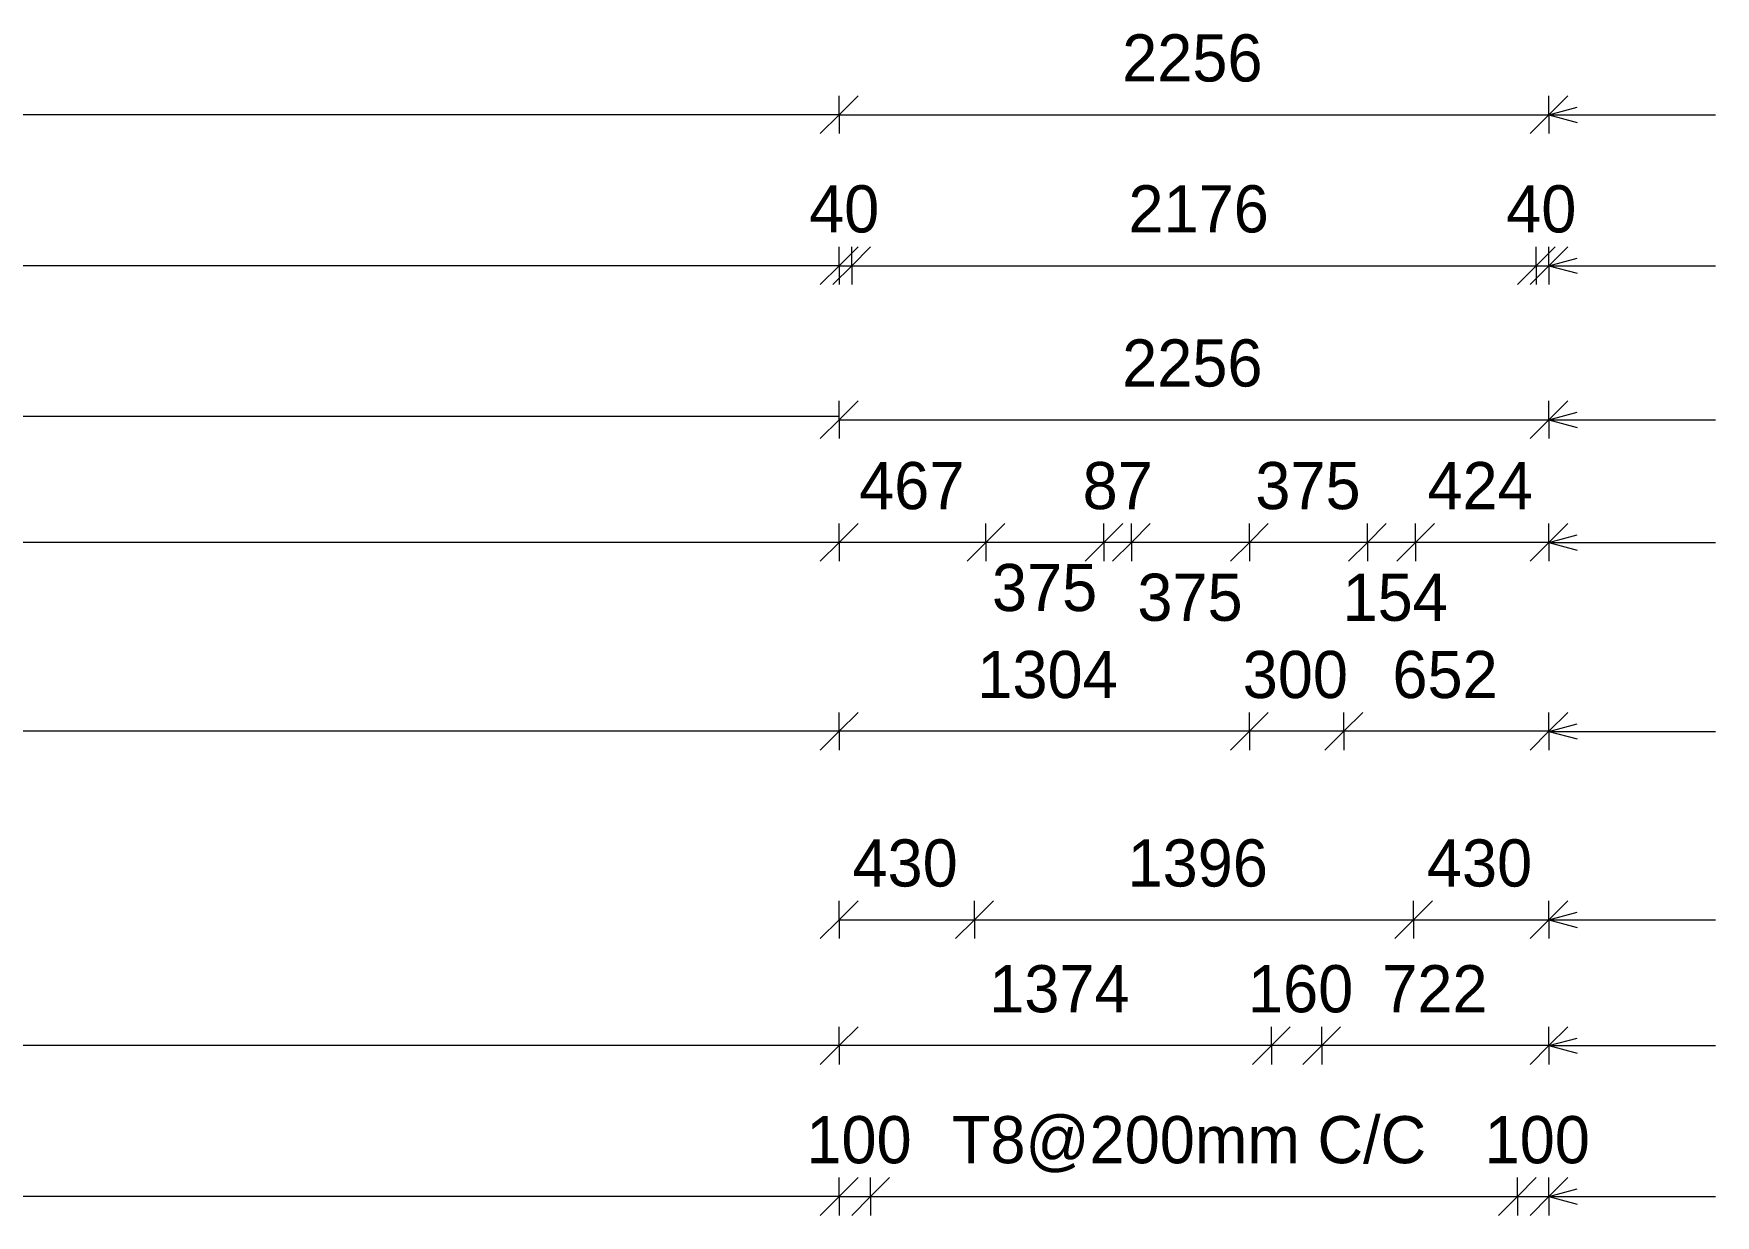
# Model space of a CAD drawing. Header units: millimetres. Extents: x -1213 to 19667, y -2591 to 13692.
# Drawn here: x 2950 to 8296, y 9934 to 13692 of the extents above; entities that cross this region are included whole.
import ezdxf

# ---------------------------------------------------------------- set-up
doc = ezdxf.new("R2010")
doc.units = ezdxf.units.MM
for name, color, linetype, lineweight in [('A-ANNO-DIMS', 211, 'Continuous', 9), ('A-ANNO-DIMS-60', 211, 'Continuous', 9), ('A-DETL-MBND', 5, 'Continuous', 18), ('A-DETL-THIN', 151, 'Continuous', 18), ('G-ANNO-TEXT', 231, 'Continuous', 9)]:
    doc.layers.add(name, color=color, linetype=linetype, lineweight=lineweight)
doc.styles.add('Nirmala UI Semilight', font='NirmalaS.ttf', dxfattribs={"height": 150})
doc.dimstyles.new('Arrow_Filled_-_2_5_NI_UI', dxfattribs={"dimscale": 304.8, "dimtxt": 157.104592, "dimasz": 0.393701, "dimexe": 0.19685, "dimexo": 0.0625, "dimgap": 0.19685, "dimtad": 1, "dimdec": 4, "dimzin": 0, "dimdsep": 46, "dimtxsty": 'Nirmala UI Semilight', "dimblk1": 'OBLIQUE', "dimblk2": 'OBLIQUE', "dimsah": 1, "dimcen": 0.09, "dimazin": 0, "dimtfac": 1, "dimtdec": 4, "dimtix": 1, "dimtmove": 0, "dimatfit": 3, "dimfxl": 0.19685, "dimfxlon": 1, "dimtvp": 1, "dimtolj": 1, "dimtzin": 0, "dimarcsym": 2})
doc.dimstyles.new('Arrow_Filled_-_2_5_NI_UI_1', dxfattribs={"dimscale": 304.8, "dimtxt": 157.104592, "dimasz": 0.393701, "dimexe": 0.19685, "dimexo": 0.0625, "dimgap": 0.19685, "dimtad": 1, "dimdec": 4, "dimzin": 0, "dimdsep": 46, "dimtxsty": 'Nirmala UI Semilight', "dimblk1": 'OBLIQUE', "dimblk2": 'OBLIQUE', "dimsah": 1, "dimcen": 0.09, "dimazin": 0, "dimtfac": 1, "dimtdec": 4, "dimtix": 1, "dimtmove": 2, "dimatfit": 3, "dimfxl": 0.19685, "dimfxlon": 1, "dimtvp": 1, "dimtolj": 1, "dimtzin": 0, "dimarcsym": 2})

# ---------------------------------------------------------------- blocks, each defined once
blk = doc.blocks.new('DIMBLOCK15-Elevation Front')
at = {"layer": 'A-ANNO-DIMS-60'}
for p, q in [((5510.6, 13434.3), (5570.6, 13494.3)), ((5510.6, 13434.3), (5510.6, 13494.3)), ((7766.6, 13434.3), (7826.6, 13494.3)), ((7766.6, 13434.3), (7766.6, 13494.3)), ((5510.6, 13434.3), (5450.6, 13374.3)), ((5510.6, 13434.3), (7766.6, 13434.3)), ((5510.6, 13434.3), (5510.6, 13374.3)), ((7766.6, 13434.3), (7706.6, 13374.3)), ((7766.6, 13434.3), (7766.6, 13374.3))]:
    blk.add_line(p, q, dxfattribs=at)
at = {"layer": 'A-ANNO-DIMS-60', "color": 0, "insert": (6410.1, 13690), "char_height": 150, "width": 548.438, "attachment_point": 1, "line_spacing_factor": 1.142579, "style": 'Nirmala UI Semilight'}
blk.add_mtext('2256', dxfattribs=at)
blk = doc.blocks.new('_Oblique')
at = {"color": 0, "linetype": 'ByBlock', "lineweight": -2}
blk.add_line((-0.5, -0.5), (0.5, 0.5), dxfattribs=at)
blk = doc.blocks.new('DIMBLOCK16-Elevation Front')
at = {"layer": 'A-ANNO-DIMS-60'}
for p, q in [((5510.6, 12954.3), (5570.6, 13014.3)), ((5510.6, 12954.3), (5510.6, 13014.3)), ((5550.6, 12954.3), (5610.6, 13014.3)), ((5550.6, 12954.3), (5550.6, 13014.3)), ((5510.6, 12954.3), (5450.6, 12894.3)), ((5550.6, 12954.3), (5490.6, 12894.3)), ((5510.6, 12954.3), (5550.6, 12954.3)), ((5510.6, 12954.3), (5510.6, 12894.3)), ((5550.6, 12954.3), (5550.6, 12894.3))]:
    blk.add_line(p, q, dxfattribs=at)
at = {"layer": 'A-ANNO-DIMS-60', "color": 0, "insert": (5414.9, 13210), "char_height": 150, "width": 277.647, "attachment_point": 1, "line_spacing_factor": 1.142579, "style": 'Nirmala UI Semilight'}
blk.add_mtext('40', dxfattribs=at)
blk = doc.blocks.new('DIMBLOCK17-Elevation Front')
at = {"layer": 'A-ANNO-DIMS-60'}
for p, q in [((5550.6, 12954.3), (5610.6, 13014.3)), ((5550.6, 12954.3), (5550.6, 13014.3)), ((7726.6, 12954.3), (7786.6, 13014.3)), ((7726.6, 12954.3), (7726.6, 13014.3)), ((5550.6, 12954.3), (5490.6, 12894.3)), ((5550.6, 12954.3), (7726.6, 12954.3)), ((5550.6, 12954.3), (5550.6, 12894.3)), ((7726.6, 12954.3), (7666.6, 12894.3)), ((7726.6, 12954.3), (7726.6, 12894.3))]:
    blk.add_line(p, q, dxfattribs=at)
at = {"layer": 'A-ANNO-DIMS-60', "color": 0, "insert": (6430, 13210), "char_height": 150, "width": 500.45, "attachment_point": 1, "line_spacing_factor": 1.142579, "style": 'Nirmala UI Semilight'}
blk.add_mtext('2176', dxfattribs=at)
blk = doc.blocks.new('DIMBLOCK18-Elevation Front')
at = {"layer": 'A-ANNO-DIMS-60'}
for p, q in [((7726.6, 12954.3), (7786.6, 13014.3)), ((7726.6, 12954.3), (7726.6, 13014.3)), ((7766.6, 12954.3), (7826.6, 13014.3)), ((7766.6, 12954.3), (7766.6, 13014.3)), ((7726.6, 12954.3), (7666.6, 12894.3)), ((7766.6, 12954.3), (7706.6, 12894.3)), ((7726.6, 12954.3), (7766.6, 12954.3)), ((7726.6, 12954.3), (7726.6, 12894.3)), ((7766.6, 12954.3), (7766.6, 12894.3))]:
    blk.add_line(p, q, dxfattribs=at)
at = {"layer": 'A-ANNO-DIMS-60', "color": 0, "insert": (7630.9, 13210), "char_height": 150, "width": 277.647, "attachment_point": 1, "line_spacing_factor": 1.142579, "style": 'Nirmala UI Semilight'}
blk.add_mtext('40', dxfattribs=at)
blk = doc.blocks.new('DIMBLOCK19-Elevation Front')
at = {"layer": 'A-ANNO-DIMS-60'}
for p, q in [((5510.6, 10874.3), (5570.6, 10934.3)), ((5510.6, 10874.3), (5510.6, 10934.3)), ((5940.6, 10874.3), (6000.6, 10934.3)), ((5940.6, 10874.3), (5940.6, 10934.3)), ((5510.6, 10874.3), (5450.6, 10814.3)), ((5510.6, 10874.3), (5940.6, 10874.3)), ((5510.6, 10874.3), (5510.6, 10814.3)), ((5940.6, 10874.3), (5880.6, 10814.3)), ((5940.6, 10874.3), (5940.6, 10814.3))]:
    blk.add_line(p, q, dxfattribs=at)
at = {"layer": 'A-ANNO-DIMS-60', "color": 0, "insert": (5552.8, 11130), "char_height": 150, "width": 414.756, "attachment_point": 1, "line_spacing_factor": 1.142579, "style": 'Nirmala UI Semilight'}
blk.add_mtext('430', dxfattribs=at)
blk = doc.blocks.new('DIMBLOCK20-Elevation Front')
at = {"layer": 'A-ANNO-DIMS-60'}
for p, q in [((5940.6, 10874.3), (6000.6, 10934.3)), ((5940.6, 10874.3), (5940.6, 10934.3)), ((7336.6, 10874.3), (7396.6, 10934.3)), ((7336.6, 10874.3), (7336.6, 10934.3)), ((5940.6, 10874.3), (5880.6, 10814.3)), ((5940.6, 10874.3), (7336.6, 10874.3)), ((5940.6, 10874.3), (5940.6, 10814.3)), ((7336.6, 10874.3), (7276.6, 10814.3)), ((7336.6, 10874.3), (7336.6, 10814.3))]:
    blk.add_line(p, q, dxfattribs=at)
at = {"layer": 'A-ANNO-DIMS-60', "color": 0, "insert": (6427.2, 11130), "char_height": 150, "width": 507.305, "attachment_point": 1, "line_spacing_factor": 1.142579, "style": 'Nirmala UI Semilight'}
blk.add_mtext('1396', dxfattribs=at)
blk = doc.blocks.new('DIMBLOCK21-Elevation Front')
at = {"layer": 'A-ANNO-DIMS-60'}
for p, q in [((7336.6, 10874.3), (7396.6, 10934.3)), ((7336.6, 10874.3), (7336.6, 10934.3)), ((7766.6, 10874.3), (7826.6, 10934.3)), ((7766.6, 10874.3), (7766.6, 10934.3)), ((7336.6, 10874.3), (7276.6, 10814.3)), ((7336.6, 10874.3), (7766.6, 10874.3)), ((7336.6, 10874.3), (7336.6, 10814.3)), ((7766.6, 10874.3), (7706.6, 10814.3)), ((7766.6, 10874.3), (7766.6, 10814.3))]:
    blk.add_line(p, q, dxfattribs=at)
at = {"layer": 'A-ANNO-DIMS-60', "color": 0, "insert": (7378.8, 11130), "char_height": 150, "width": 414.756, "attachment_point": 1, "line_spacing_factor": 1.142579, "style": 'Nirmala UI Semilight'}
blk.add_mtext('430', dxfattribs=at)
blk = doc.blocks.new('DIMBLOCK22-Elevation Front')
at = {"layer": 'A-ANNO-DIMS-60'}
for p, q in [((5510.6, 12464.3), (5570.6, 12524.3)), ((5510.6, 12464.3), (5510.6, 12524.3)), ((7766.6, 12464.3), (7826.6, 12524.3)), ((7766.6, 12464.3), (7766.6, 12524.3)), ((5510.6, 12464.3), (5450.6, 12404.3)), ((5510.6, 12464.3), (7766.6, 12464.3)), ((5510.6, 12464.3), (5510.6, 12404.3)), ((7766.6, 12464.3), (7706.6, 12404.3)), ((7766.6, 12464.3), (7766.6, 12404.3))]:
    blk.add_line(p, q, dxfattribs=at)
at = {"layer": 'A-ANNO-DIMS-60', "color": 0, "insert": (6410.1, 12720), "char_height": 150, "width": 548.438, "attachment_point": 1, "line_spacing_factor": 1.142579, "style": 'Nirmala UI Semilight'}
blk.add_mtext('2256', dxfattribs=at)
blk = doc.blocks.new('DIMBLOCK23-Elevation Front')
at = {"layer": 'A-ANNO-DIMS-60'}
for p, q in [((5510.6, 9994.3), (5570.6, 10054.3)), ((5510.6, 9994.3), (5510.6, 10054.3)), ((5610.6, 9994.3), (5670.6, 10054.3)), ((5610.6, 9994.3), (5610.6, 10054.3)), ((5510.6, 9994.3), (5450.6, 9934.3)), ((5510.6, 9994.3), (5610.6, 9994.3)), ((5510.6, 9994.3), (5510.6, 9934.3)), ((5610.6, 9994.3), (5550.6, 9934.3)), ((5610.6, 9994.3), (5610.6, 9934.3))]:
    blk.add_line(p, q, dxfattribs=at)
at = {"layer": 'A-ANNO-DIMS-60', "color": 0, "insert": (5406.3, 10250), "char_height": 150, "width": 370.196, "attachment_point": 1, "line_spacing_factor": 1.142579, "style": 'Nirmala UI Semilight'}
blk.add_mtext('100', dxfattribs=at)
blk = doc.blocks.new('DIMBLOCK24-Elevation Front')
at = {"layer": 'A-ANNO-DIMS-60'}
for p, q in [((5610.6, 9994.3), (5670.6, 10054.3)), ((5610.6, 9994.3), (5610.6, 10054.3)), ((7666.6, 9994.3), (7726.6, 10054.3)), ((7666.6, 9994.3), (7666.6, 10054.3)), ((5610.6, 9994.3), (5550.6, 9934.3)), ((5610.6, 9994.3), (7666.6, 9994.3)), ((5610.6, 9994.3), (5610.6, 9934.3)), ((7666.6, 9994.3), (7606.6, 9934.3)), ((7666.6, 9994.3), (7666.6, 9934.3))]:
    blk.add_line(p, q, dxfattribs=at)
at = {"layer": 'A-ANNO-DIMS-60', "color": 0, "insert": (5868.8, 10250), "char_height": 150, "width": 1847.55, "attachment_point": 1, "line_spacing_factor": 1.142579, "style": 'Nirmala UI Semilight'}
blk.add_mtext('T8@200mm C/C', dxfattribs=at)
blk = doc.blocks.new('DIMBLOCK25-Elevation Front')
at = {"layer": 'A-ANNO-DIMS-60'}
for p, q in [((7666.6, 9994.3), (7726.6, 10054.3)), ((7666.6, 9994.3), (7666.6, 10054.3)), ((7766.6, 9994.3), (7826.6, 10054.3)), ((7766.6, 9994.3), (7766.6, 10054.3)), ((7666.6, 9994.3), (7606.6, 9934.3)), ((7666.6, 9994.3), (7766.6, 9994.3)), ((7666.6, 9994.3), (7666.6, 9934.3)), ((7766.6, 9994.3), (7706.6, 9934.3)), ((7766.6, 9994.3), (7766.6, 9934.3))]:
    blk.add_line(p, q, dxfattribs=at)
at = {"layer": 'A-ANNO-DIMS-60', "color": 0, "insert": (7562.3, 10250), "char_height": 150, "width": 370.196, "attachment_point": 1, "line_spacing_factor": 1.142579, "style": 'Nirmala UI Semilight'}
blk.add_mtext('100', dxfattribs=at)
blk = doc.blocks.new('DIMBLOCK90-Elevation Front')
at = {"layer": 'A-ANNO-DIMS-60'}
for p, q in [((7114.8, 11473.6), (7174.8, 11533.6)), ((7114.8, 11473.6), (7114.8, 11533.6)), ((7766.6, 11473.6), (7826.6, 11533.6)), ((7766.6, 11473.6), (7766.6, 11533.6)), ((7114.8, 11473.6), (7054.8, 11413.6)), ((7766.6, 11473.6), (7114.8, 11473.6)), ((7114.8, 11473.6), (7114.8, 11413.6)), ((7766.6, 11473.6), (7706.6, 11413.6)), ((7766.6, 11473.6), (7766.6, 11413.6))]:
    blk.add_line(p, q, dxfattribs=at)
at = {"layer": 'A-ANNO-DIMS-60', "color": 0, "insert": (7269.3, 11729.3), "char_height": 150, "width": 411.328, "attachment_point": 1, "line_spacing_factor": 1.142579, "style": 'Nirmala UI Semilight'}
blk.add_mtext('652', dxfattribs=at)
blk = doc.blocks.new('DIMBLOCK91-Elevation Front')
at = {"layer": 'A-ANNO-DIMS-60'}
for p, q in [((6814.6, 11473.6), (6874.6, 11533.6)), ((6814.6, 11473.6), (6814.6, 11533.6)), ((7114.8, 11473.6), (7174.8, 11533.6)), ((7114.8, 11473.6), (7114.8, 11533.6)), ((6814.6, 11473.6), (6754.6, 11413.6)), ((7114.8, 11473.6), (6814.6, 11473.6)), ((6814.6, 11473.6), (6814.6, 11413.6)), ((7114.8, 11473.6), (7054.8, 11413.6)), ((7114.8, 11473.6), (7114.8, 11413.6))]:
    blk.add_line(p, q, dxfattribs=at)
at = {"layer": 'A-ANNO-DIMS-60', "color": 0, "insert": (6793.3, 11729.3), "char_height": 150, "width": 411.328, "attachment_point": 1, "line_spacing_factor": 1.142579, "style": 'Nirmala UI Semilight'}
blk.add_mtext('300', dxfattribs=at)
blk = doc.blocks.new('DIMBLOCK92-Elevation Front')
at = {"layer": 'A-ANNO-DIMS-60'}
for p, q in [((5510.6, 11473.6), (5570.6, 11533.6)), ((5510.6, 11473.6), (5510.6, 11533.6)), ((6814.6, 11473.6), (6874.6, 11533.6)), ((6814.6, 11473.6), (6814.6, 11533.6)), ((5510.6, 11473.6), (5450.6, 11413.6)), ((6814.6, 11473.6), (5510.6, 11473.6)), ((5510.6, 11473.6), (5510.6, 11413.6)), ((6814.6, 11473.6), (6754.6, 11413.6)), ((6814.6, 11473.6), (6814.6, 11413.6))]:
    blk.add_line(p, q, dxfattribs=at)
at = {"layer": 'A-ANNO-DIMS-60', "color": 0, "insert": (5949.8, 11729.3), "char_height": 150, "width": 510.733, "attachment_point": 1, "line_spacing_factor": 1.142579, "style": 'Nirmala UI Semilight'}
blk.add_mtext('1304', dxfattribs=at)
blk = doc.blocks.new('DIMBLOCK93-Elevation Front')
at = {"layer": 'A-ANNO-DIMS-60'}
for p, q in [((7343.1, 12074.3), (7403.1, 12134.3)), ((7343.1, 12074.3), (7343.1, 12134.3)), ((7766.6, 12074.3), (7826.6, 12134.3)), ((7766.6, 12074.3), (7766.6, 12134.3)), ((7343.1, 12074.3), (7283.1, 12014.3)), ((7766.6, 12074.3), (7343.1, 12074.3)), ((7343.1, 12074.3), (7343.1, 12014.3)), ((7766.6, 12074.3), (7706.6, 12014.3)), ((7766.6, 12074.3), (7766.6, 12014.3))]:
    blk.add_line(p, q, dxfattribs=at)
at = {"layer": 'A-ANNO-DIMS-60', "color": 0, "insert": (7380.6, 12330), "char_height": 150, "width": 418.184, "attachment_point": 1, "line_spacing_factor": 1.142579, "style": 'Nirmala UI Semilight'}
blk.add_mtext('424', dxfattribs=at)
blk = doc.blocks.new('DIMBLOCK94-Elevation Front')
at = {"layer": 'A-ANNO-DIMS-60'}
for p, q in [((7189.5, 12074.3), (7249.5, 12134.3)), ((7189.5, 12074.3), (7189.5, 12134.3)), ((7343.1, 12074.3), (7403.1, 12134.3)), ((7343.1, 12074.3), (7343.1, 12134.3)), ((7189.5, 12074.3), (7129.5, 12014.3)), ((7343.1, 12074.3), (7189.5, 12074.3)), ((7189.5, 12074.3), (7189.5, 12014.3)), ((7343.1, 12074.3), (7283.1, 12014.3)), ((7343.1, 12074.3), (7343.1, 12014.3))]:
    blk.add_line(p, q, dxfattribs=at)
at = {"layer": 'A-ANNO-DIMS-60', "color": 0, "insert": (7110.6, 11974.9), "char_height": 150, "width": 373.623, "attachment_point": 1, "line_spacing_factor": 1.142579, "style": 'Nirmala UI Semilight'}
blk.add_mtext('154', dxfattribs=at)
blk = doc.blocks.new('DIMBLOCK95-Elevation Front')
at = {"layer": 'A-ANNO-DIMS-60'}
for p, q in [((6814.5, 12074.3), (6874.5, 12134.3)), ((6814.5, 12074.3), (6814.5, 12134.3)), ((7189.5, 12074.3), (7249.5, 12134.3)), ((7189.5, 12074.3), (7189.5, 12134.3)), ((6814.5, 12074.3), (6754.5, 12014.3)), ((7189.5, 12074.3), (6814.5, 12074.3)), ((6814.5, 12074.3), (6814.5, 12014.3)), ((7189.5, 12074.3), (7129.5, 12014.3)), ((7189.5, 12074.3), (7189.5, 12014.3))]:
    blk.add_line(p, q, dxfattribs=at)
at = {"layer": 'A-ANNO-DIMS-60', "color": 0, "insert": (6833.4, 12330), "char_height": 150, "width": 404.473, "attachment_point": 1, "line_spacing_factor": 1.142579, "style": 'Nirmala UI Semilight'}
blk.add_mtext('375', dxfattribs=at)
blk = doc.blocks.new('DIMBLOCK96-Elevation Front')
at = {"layer": 'A-ANNO-DIMS-60'}
for p, q in [((6439.5, 12074.3), (6499.5, 12134.3)), ((6439.5, 12074.3), (6439.5, 12134.3)), ((6814.5, 12074.3), (6874.5, 12134.3)), ((6814.5, 12074.3), (6814.5, 12134.3)), ((6439.5, 12074.3), (6379.5, 12014.3)), ((6814.5, 12074.3), (6439.5, 12074.3)), ((6439.5, 12074.3), (6439.5, 12014.3)), ((6814.5, 12074.3), (6754.5, 12014.3)), ((6814.5, 12074.3), (6814.5, 12014.3))]:
    blk.add_line(p, q, dxfattribs=at)
at = {"layer": 'A-ANNO-DIMS-60', "color": 0, "insert": (6458.4, 11974.9), "char_height": 150, "width": 404.473, "attachment_point": 1, "line_spacing_factor": 1.142579, "style": 'Nirmala UI Semilight'}
blk.add_mtext('375', dxfattribs=at)
blk = doc.blocks.new('DIMBLOCK97-Elevation Front')
at = {"layer": 'A-ANNO-DIMS-60'}
for p, q in [((6352.2, 12074.3), (6412.2, 12134.3)), ((6352.2, 12074.3), (6352.2, 12134.3)), ((6439.5, 12074.3), (6499.5, 12134.3)), ((6439.5, 12074.3), (6439.5, 12134.3)), ((6352.2, 12074.3), (6292.2, 12014.3)), ((6439.5, 12074.3), (6352.2, 12074.3)), ((6352.2, 12074.3), (6352.2, 12014.3)), ((6439.5, 12074.3), (6379.5, 12014.3)), ((6439.5, 12074.3), (6439.5, 12014.3))]:
    blk.add_line(p, q, dxfattribs=at)
at = {"layer": 'A-ANNO-DIMS-60', "color": 0, "insert": (6284.4, 12330), "char_height": 150, "width": 267.363, "attachment_point": 1, "line_spacing_factor": 1.142579, "style": 'Nirmala UI Semilight'}
blk.add_mtext('87', dxfattribs=at)
blk = doc.blocks.new('DIMBLOCK98-Elevation Front')
at = {"layer": 'A-ANNO-DIMS-60'}
for p, q in [((5977.2, 12074.3), (6037.2, 12134.3)), ((5977.2, 12074.3), (5977.2, 12134.3)), ((6352.2, 12074.3), (6412.2, 12134.3)), ((6352.2, 12074.3), (6352.2, 12134.3)), ((5977.2, 12074.3), (5917.2, 12014.3)), ((6352.2, 12074.3), (5977.2, 12074.3)), ((5977.2, 12074.3), (5977.2, 12014.3)), ((6352.2, 12074.3), (6292.2, 12014.3)), ((6352.2, 12074.3), (6352.2, 12014.3))]:
    blk.add_line(p, q, dxfattribs=at)
at = {"layer": 'A-ANNO-DIMS-60', "color": 0, "insert": (5996.2, 12006), "char_height": 150, "width": 404.473, "attachment_point": 1, "line_spacing_factor": 1.142579, "style": 'Nirmala UI Semilight'}
blk.add_mtext('375', dxfattribs=at)
blk = doc.blocks.new('DIMBLOCK99-Elevation Front')
at = {"layer": 'A-ANNO-DIMS-60'}
for p, q in [((5510.6, 12074.3), (5570.6, 12134.3)), ((5510.6, 12074.3), (5510.6, 12134.3)), ((5977.2, 12074.3), (6037.2, 12134.3)), ((5977.2, 12074.3), (5977.2, 12134.3)), ((5510.6, 12074.3), (5450.6, 12014.3)), ((5977.2, 12074.3), (5510.6, 12074.3)), ((5510.6, 12074.3), (5510.6, 12014.3)), ((5977.2, 12074.3), (5917.2, 12014.3)), ((5977.2, 12074.3), (5977.2, 12014.3))]:
    blk.add_line(p, q, dxfattribs=at)
at = {"layer": 'A-ANNO-DIMS-60', "color": 0, "insert": (5573.9, 12330), "char_height": 150, "width": 407.901, "attachment_point": 1, "line_spacing_factor": 1.142579, "style": 'Nirmala UI Semilight'}
blk.add_mtext('467', dxfattribs=at)
blk = doc.blocks.new('DIMBLOCK100-Elevation Front')
at = {"layer": 'A-ANNO-DIMS-60'}
for p, q in [((7044.4, 10474.3), (7104.4, 10534.3)), ((7044.4, 10474.3), (7044.4, 10534.3)), ((7766.6, 10474.3), (7826.6, 10534.3)), ((7766.6, 10474.3), (7766.6, 10534.3)), ((7044.4, 10474.3), (6984.4, 10414.3)), ((7766.6, 10474.3), (7044.4, 10474.3)), ((7044.4, 10474.3), (7044.4, 10414.3)), ((7766.6, 10474.3), (7706.6, 10414.3)), ((7766.6, 10474.3), (7766.6, 10414.3))]:
    blk.add_line(p, q, dxfattribs=at)
at = {"layer": 'A-ANNO-DIMS-60', "color": 0, "insert": (7236.9, 10730), "char_height": 150, "width": 404.473, "attachment_point": 1, "line_spacing_factor": 1.142579, "style": 'Nirmala UI Semilight'}
blk.add_mtext('722', dxfattribs=at)
blk = doc.blocks.new('DIMBLOCK101-Elevation Front')
at = {"layer": 'A-ANNO-DIMS-60'}
for p, q in [((6884.4, 10474.3), (6944.4, 10534.3)), ((6884.4, 10474.3), (6884.4, 10534.3)), ((7044.4, 10474.3), (7104.4, 10534.3)), ((7044.4, 10474.3), (7044.4, 10534.3)), ((6884.4, 10474.3), (6824.4, 10414.3)), ((7044.4, 10474.3), (6884.4, 10474.3)), ((6884.4, 10474.3), (6884.4, 10414.3)), ((7044.4, 10474.3), (6984.4, 10414.3)), ((7044.4, 10474.3), (7044.4, 10414.3))]:
    blk.add_line(p, q, dxfattribs=at)
at = {"layer": 'A-ANNO-DIMS-60', "color": 0, "insert": (6810.1, 10730), "char_height": 150, "width": 370.196, "attachment_point": 1, "line_spacing_factor": 1.142579, "style": 'Nirmala UI Semilight'}
blk.add_mtext('160', dxfattribs=at)
blk = doc.blocks.new('DIMBLOCK102-Elevation Front')
at = {"layer": 'A-ANNO-DIMS-60'}
for p, q in [((5510.6, 10474.3), (5570.6, 10534.3)), ((5510.6, 10474.3), (5510.6, 10534.3)), ((6884.4, 10474.3), (6944.4, 10534.3)), ((6884.4, 10474.3), (6884.4, 10534.3)), ((5510.6, 10474.3), (5450.6, 10414.3)), ((6884.4, 10474.3), (5510.6, 10474.3)), ((5510.6, 10474.3), (5510.6, 10414.3)), ((6884.4, 10474.3), (6824.4, 10414.3)), ((6884.4, 10474.3), (6884.4, 10414.3))]:
    blk.add_line(p, q, dxfattribs=at)
at = {"layer": 'A-ANNO-DIMS-60', "color": 0, "insert": (5987.5, 10730), "char_height": 150, "width": 503.877, "attachment_point": 1, "line_spacing_factor": 1.142579, "style": 'Nirmala UI Semilight'}
blk.add_mtext('1374', dxfattribs=at)

msp = doc.modelspace()

# ---------------------------------------------------------------- linework, layer by layer
at = {"layer": 'A-DETL-MBND'}
for p, q in [((5510.56745, 12074.30801), (545.81788, 12074.30801)), ((5510.56745, 11473.60582), (1025.81788, 11473.60582)), ((5510.56745, 10474.30801), (2385.81788, 10474.30801))]:
    msp.add_line(p, q, dxfattribs=at)
at = {"layer": 'A-DETL-THIN'}
for p, q in [((5510.56745, 13434.30801), (-955.32522, 13434.30801)), ((5510.56745, 12954.30801), (-955.32522, 12954.30801)), ((5510.56745, 12474.30801), (-475.32522, 12474.30801)), ((5510.56745, 9994.30801), (2865.81788, 9994.30801))]:
    msp.add_line(p, q, dxfattribs=at)
at = {"layer": 'G-ANNO-TEXT', "color": 7}
for p, q in [((7766.42883, 13434.18979), (7856.42883, 13458.30522)), ((7766.42883, 13434.18979), (7856.42883, 13410.07436)), ((7766.42883, 13434.18979), (8295.81689, 13434.18979)), ((7766.42883, 12954.18979), (7856.42883, 12978.30522)), ((7766.42883, 12954.18979), (7856.42883, 12930.07436)), ((7766.42883, 12954.18979), (8295.81689, 12954.18979)), ((7766.42883, 12464.18979), (7856.42883, 12488.30522)), ((7766.42883, 12464.18979), (7856.42883, 12440.07436)), ((7766.42883, 12464.18979), (8295.81689, 12464.18979)), ((7766.42883, 12074.18979), (7856.42883, 12098.30522)), ((7766.42883, 12074.18979), (7856.42883, 12050.07436)), ((7766.42883, 12074.18979), (8295.81689, 12074.18979)), ((7766.42883, 11473.4876), (7856.42883, 11497.60303)), ((7766.42883, 11473.4876), (7856.42883, 11449.37217)), ((7766.42883, 11473.4876), (8295.81689, 11473.4876)), ((7766.42883, 10874.18979), (7856.42883, 10898.30522)), ((7766.42883, 10874.18979), (7856.42883, 10850.07436)), ((7766.42883, 10874.18979), (8295.81689, 10874.18979)), ((7766.42883, 10474.18979), (7856.42883, 10498.30522)), ((7766.42883, 10474.18979), (7856.42883, 10450.07436)), ((7766.42883, 10474.18979), (8295.81689, 10474.18979)), ((7766.42883, 9994.18979), (7856.42883, 10018.30522)), ((7766.42883, 9994.18979), (7856.42883, 9970.07436)), ((7766.42883, 9994.18979), (8295.81689, 9994.18979))]:
    msp.add_line(p, q, dxfattribs=at)

# ---------------------------------------------------------------- dimensions: what is measured, and where the dimension line sits
at = {"layer": 'A-ANNO-DIMS'}
for base, p1, p2, override, picture, middle in [((7766.56745, 13434.30801), (5510.56745, 13374.30801), (7766.56745, 13374.30801), {"dimpost": '<>', "dimfxl": 2256}, 'DIMBLOCK15-Elevation Front', (6638.56745, 13571.87077)), ((5550.569498, 12954.308007), (5510.567455, 12894.308007), (5550.569498, 12894.308007), {"dimpost": '<>', "dimfxl": 40.002043}, 'DIMBLOCK16-Elevation Front', (5530.568476, 13091.818467)), ((7726.567455, 12954.308007), (5550.569498, 12894.308007), (7726.567455, 12894.308007), {"dimpost": '<>', "dimfxl": 2175.997957}, 'DIMBLOCK17-Elevation Front', (6638.568476, 13092.289179)), ((7766.56745, 12954.30801), (7726.56745, 12894.30801), (7766.56745, 12894.30801), {"dimpost": '<>', "dimfxl": 40}, 'DIMBLOCK18-Elevation Front', (7746.56745, 13091.81847)), ((5510.56745, 12074.30801), (5977.22884, 12014.30801), (5510.56745, 12014.30801), {"dimpost": '<>', "dimfxl": 466.661383}, 'DIMBLOCK99-Elevation Front', (5743.89815, 12211.87077)), ((6352.22884, 12074.30801), (6439.456, 12014.30801), (6352.22884, 12014.30801), {"dimpost": '<>', "dimfxl": 87.227159}, 'DIMBLOCK97-Elevation Front', (6395.84242, 12211.76617)), ((6814.456, 12074.30801), (7189.456, 12014.30801), (6814.456, 12014.30801), {"dimpost": '<>', "dimfxl": 375}, 'DIMBLOCK95-Elevation Front', (7001.956, 12211.87077)), ((7343.06114, 12074.30801), (7766.56745, 12014.30801), (7343.06114, 12014.30801), {"dimpost": '<>', "dimfxl": 423.506317}, 'DIMBLOCK93-Elevation Front', (7554.8143, 12210.56324)), ((5510.567455, 11473.605817), (6814.569498, 11413.605817), (5510.567455, 11413.605817), {"dimpost": '<>', "dimfxl": 1304.002043}, 'DIMBLOCK92-Elevation Front', (6162.568476, 11611.586988)), ((6814.5695, 11473.60582), (7114.78521, 11413.60582), (6814.5695, 11413.60582), {"dimpost": '<>', "dimfxl": 300.215714}, 'DIMBLOCK91-Elevation Front', (6964.67735, 11611.16858)), ((7114.78521, 11473.60582), (7766.56745, 11413.60582), (7114.78521, 11413.60582), {"dimpost": '<>', "dimfxl": 651.782243}, 'DIMBLOCK90-Elevation Front', (7440.67633, 11611.16858)), ((5940.56745, 10874.30801), (5510.56745, 10814.30801), (5940.56745, 10814.30801), {"dimpost": '<>', "dimfxl": 430}, 'DIMBLOCK19-Elevation Front', (5725.56745, 11011.87077)), ((7336.56745, 10874.30801), (5940.56745, 10814.30801), (7336.56745, 10814.30801), {"dimpost": '<>', "dimfxl": 1396}, 'DIMBLOCK20-Elevation Front', (6638.56745, 11012.28918)), ((7766.56745, 10874.30801), (7336.56745, 10814.30801), (7766.56745, 10814.30801), {"dimpost": '<>', "dimfxl": 430}, 'DIMBLOCK21-Elevation Front', (7551.56745, 11011.87077)), ((5510.56745, 10474.30801), (6884.35174, 10414.30801), (5510.56745, 10414.30801), {"dimpost": '<>', "dimfxl": 1373.784286}, 'DIMBLOCK102-Elevation Front', (6197.4596, 10612.28918)), ((6884.35174, 10474.30801), (7044.35174, 10414.30801), (6884.35174, 10414.30801), {"dimpost": '<>', "dimfxl": 160}, 'DIMBLOCK101-Elevation Front', (6964.35174, 10612.28918)), ((7044.35174, 10474.30801), (7766.56745, 10414.30801), (7044.35174, 10414.30801), {"dimpost": '<>', "dimfxl": 722.215714}, 'DIMBLOCK100-Elevation Front', (7405.4596, 10610.56324)), ((5610.56745, 9994.30801), (5510.56745, 9934.30801), (5610.56745, 9934.30801), {"dimpost": '<>', "dimfxl": 100}, 'DIMBLOCK23-Elevation Front', (5560.56745, 10132.23688)), ((7766.56745, 9994.30801), (7666.56745, 9934.30801), (7766.56745, 9934.30801), {"dimpost": '<>', "dimfxl": 100}, 'DIMBLOCK25-Elevation Front', (7716.56745, 10132.23688))]:
    dim = msp.add_linear_dim(base=base, p1=p1, p2=p2, dimstyle='Arrow_Filled_-_2_5_NI_UI', override=override, dxfattribs=at)
    dim.commit()
    dim.dimension.update_dxf_attribs({"geometry": picture, "text_midpoint": middle})
dim = msp.add_linear_dim(base=(7766.56745, 12464.30801), p1=(5510.56745, 12404.30801), p2=(7766.56745, 12404.30801), angle=0, dimstyle='Arrow_Filled_-_2_5_NI_UI', override={"dimpost": '<>', "dimfxl": 2256}, dxfattribs=at)
dim.commit()
dim.dimension.update_dxf_attribs({"geometry": 'DIMBLOCK22-Elevation Front', "text_midpoint": (6638.56745, 12601.87077)})
for base, p1, p2, override, picture, middle in [((5977.22884, 12074.30801), (6352.22884, 12014.30801), (5977.22884, 12014.30801), {"dimpost": '<>', "dimfxl": 375}, 'DIMBLOCK98-Elevation Front', (6198.43491, 11906.00652)), ((6439.456, 12074.30801), (6814.456, 12014.30801), (6439.456, 12014.30801), {"dimpost": '<>', "dimfxl": 375}, 'DIMBLOCK96-Elevation Front', (6660.66207, 11874.91809)), ((7189.456, 12074.30801), (7343.06114, 12014.30801), (7189.456, 12014.30801), {"dimpost": '<>', "dimfxl": 153.605141}, 'DIMBLOCK94-Elevation Front', (7297.39384, 11874.91809))]:
    dim = msp.add_linear_dim(base=base, p1=p1, p2=p2, dimstyle='Arrow_Filled_-_2_5_NI_UI_1', override=override, dxfattribs=at)
    dim.commit()
    dim.dimension.update_dxf_attribs({"geometry": picture, "text_midpoint": middle, "dimtype": 160})
dim = msp.add_linear_dim(base=(7666.56745, 9994.30801), p1=(5610.56745, 9934.30801), p2=(7666.56745, 9934.30801), text='T8@200mm C/C', dimstyle='Arrow_Filled_-_2_5_NI_UI', override={"dimpost": '<>', "dimfxl": 2056}, dxfattribs=at)
dim.commit()
dim.dimension.update_dxf_attribs({"geometry": 'DIMBLOCK24-Elevation Front', "text_midpoint": (6638.56745, 10143.01094)})

doc.saveas('drawing.dxf')
